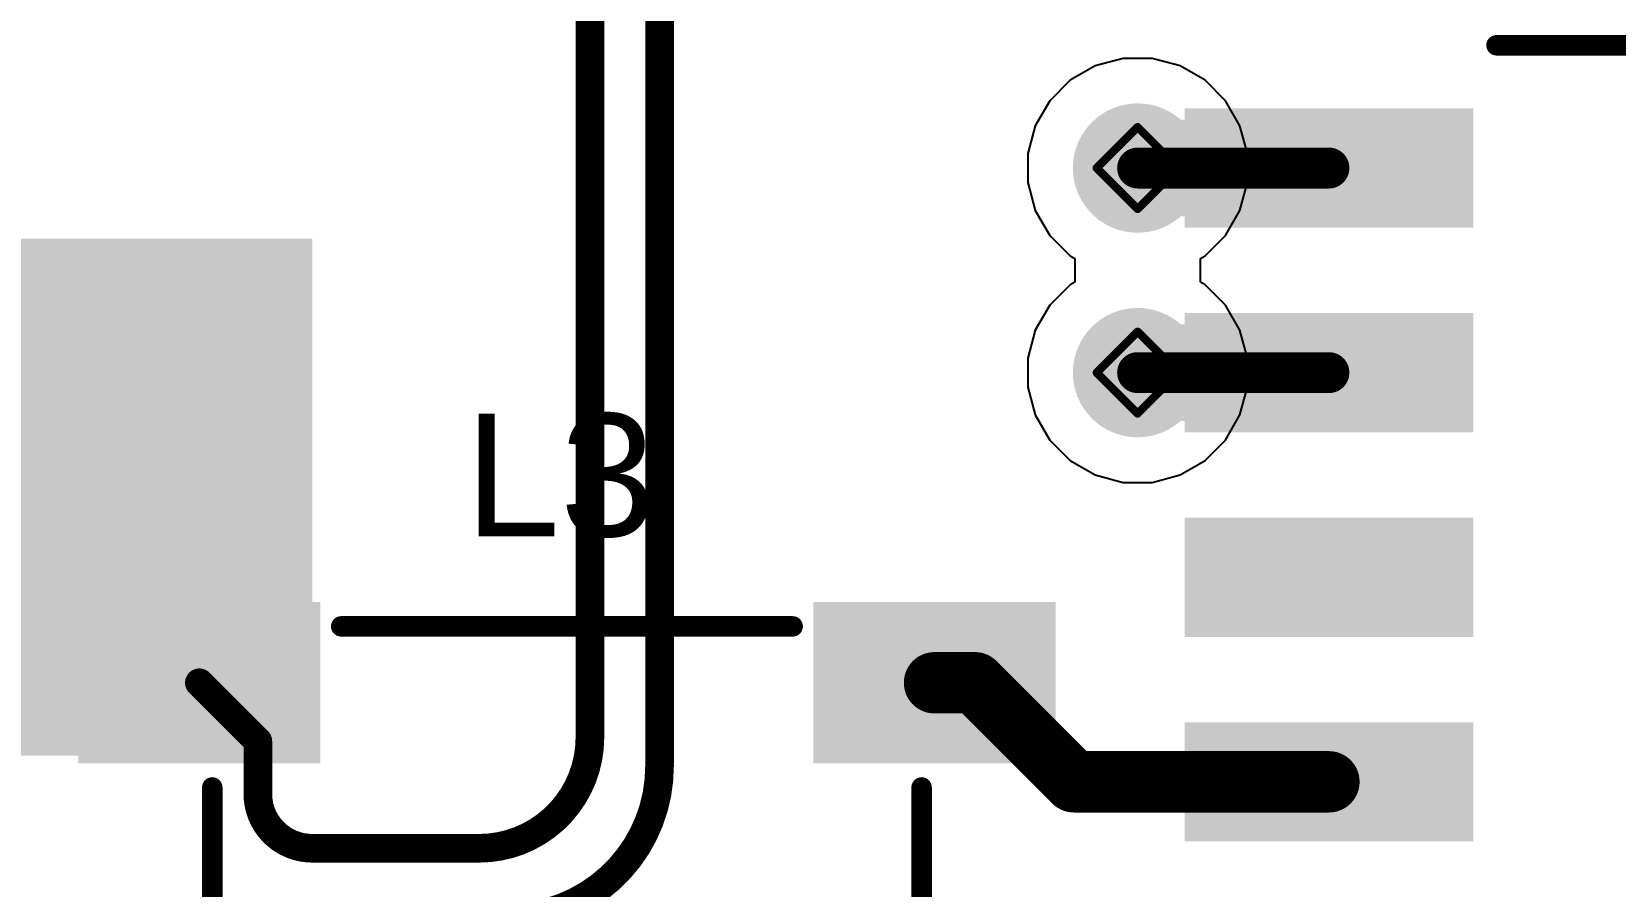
# Model space of a CAD drawing. Header units: inches. Extents: x -17.5 to 14.7, y -6.2 to 5.9.
# Drawn here: x 0.1587 to 0.5454, y 0.6697 to 0.8786 of the extents above; entities that cross this region are included whole.
import ezdxf

# ---------------------------------------------------------------- set-up
doc = ezdxf.new("R2010")
doc.units = ezdxf.units.IN
doc.header["$MEASUREMENT"] = 0
for name, color, linetype in [('Bottom Layer', 5, 'Continuous'), ('Bottom Solder', 6, 'Continuous'), ('Drill Drawing', 1, 'Continuous'), ('Ground Layer', 76, 'Continuous'), ('Power Layer', 16, 'Continuous'), ('Top Layer', 1, 'Continuous'), ('Top Overlay', 2, 'Continuous'), ('Top Paste', 8, 'Continuous'), ('Top Solder', 216, 'Continuous'), ('Via Holes', 16, 'Continuous')]:
    doc.layers.add(name, color=color, linetype=linetype)
doc.styles.add('Arial', font='', dxfattribs={"height": 0.2})
doc.styles.get('Arial').set_extended_font_data('Arial')

# ---------------------------------------------------------------- blocks, each defined once
blk = doc.blocks.new('SOIC_16_300____75')
at = {"layer": 'Top Layer'}
for points in [[(0.15945, -0.01319), (0.22441, -0.01319), (0.22441, -0.03681), (0.15945, -0.03681)], [(0.15945, -0.06319), (0.22441, -0.06319), (0.22441, -0.08681), (0.15945, -0.08681)], [(0.15945, -0.11319), (0.22441, -0.11319), (0.22441, -0.13681), (0.15945, -0.13681)], [(0.15945, -0.16319), (0.22441, -0.16319), (0.22441, -0.18681), (0.15945, -0.18681)]]:
    blk.add_hatch(color=1, dxfattribs=at).paths.add_polyline_path(points)
at = {"layer": 'Top Paste'}
for points in [[(0.15945, -0.01319), (0.22441, -0.01319), (0.22441, -0.03681), (0.15945, -0.03681)], [(0.15945, -0.06319), (0.22441, -0.06319), (0.22441, -0.08681), (0.15945, -0.08681)], [(0.15945, -0.11319), (0.22441, -0.11319), (0.22441, -0.13681), (0.15945, -0.13681)], [(0.15945, -0.16319), (0.22441, -0.16319), (0.22441, -0.18681), (0.15945, -0.18681)]]:
    blk.add_hatch(color=8, dxfattribs=at).paths.add_polyline_path(points)
at = {"layer": 'Top Solder'}
for points in [[(0.15669, -0.01043), (0.22717, -0.01043), (0.22717, -0.03957), (0.15669, -0.03957)], [(0.15669, -0.06043), (0.22717, -0.06043), (0.22717, -0.08957), (0.15669, -0.08957)], [(0.15669, -0.11043), (0.22717, -0.11043), (0.22717, -0.13957), (0.15669, -0.13957)], [(0.15669, -0.16043), (0.22717, -0.16043), (0.22717, -0.18957), (0.15669, -0.18957)]]:
    blk.add_hatch(color=216, dxfattribs=at).paths.add_polyline_path(points)
at = {"layer": 'Top Overlay'}
blk.add_lwpolyline([(0.151, -0.205, 0.005, 0.005, 0), (-0.142, -0.205, 0.005, 0.005, 0)], format="xyseb", dxfattribs=at)
blk.add_lwpolyline([(0.14975, -0.205, 0.0025, 0.0025, 1), (0.15225, -0.205, 0.0025, 0.0025, 1)], format="xyseb", close=True, dxfattribs=at)
blk = doc.blocks.new('ACT45B_510_2P_TL003_140')
at = {"layer": 'Top Layer'}
for points in [[(-0.11732, 0.0315), (-0.11732, 0.06693), (-0.0622, 0.06693), (-0.0622, 0.0315)], [(0.0622, 0.0315), (0.0622, 0.06693), (0.11732, 0.06693), (0.11732, 0.0315)], [(-0.11732, -0.06693), (-0.11732, -0.0315), (-0.0622, -0.0315), (-0.0622, -0.06693)], [(0.0622, -0.06693), (0.0622, -0.0315), (0.11732, -0.0315), (0.11732, -0.06693)]]:
    blk.add_hatch(color=1, dxfattribs=at).paths.add_polyline_path(points)
at = {"layer": 'Top Paste'}
for points in [[(-0.11732, 0.0315), (-0.11732, 0.06693), (-0.0622, 0.06693), (-0.0622, 0.0315)], [(0.0622, 0.0315), (0.0622, 0.06693), (0.11732, 0.06693), (0.11732, 0.0315)], [(-0.11732, -0.06693), (-0.11732, -0.0315), (-0.0622, -0.0315), (-0.0622, -0.06693)], [(0.0622, -0.06693), (0.0622, -0.0315), (0.11732, -0.0315), (0.11732, -0.06693)]]:
    blk.add_hatch(color=8, dxfattribs=at).paths.add_polyline_path(points)
at = {"layer": 'Top Solder'}
for points in [[(-0.11932, 0.0295), (-0.11932, 0.06893), (-0.0602, 0.06893), (-0.0602, 0.0295)], [(0.0602, 0.0295), (0.0602, 0.06893), (0.11932, 0.06893), (0.11932, 0.0295)], [(-0.11932, -0.06893), (-0.11932, -0.0295), (-0.0602, -0.0295), (-0.0602, -0.06893)], [(0.0602, -0.06893), (0.0602, -0.0295), (0.11932, -0.0295), (0.11932, -0.06893)]]:
    blk.add_hatch(color=216, dxfattribs=at).paths.add_polyline_path(points)
at = {"layer": 'Top Overlay'}
for points in [[(0.05706, 0.06299, 0.005, 0.005, 0), (-0.05712, 0.06299, 0.005, 0.005, 0)], [(-0.12176, 0.05121, 0.005, 0.005, 0), (-0.12676, 0.05621, 0.005, 0.005, 0)], [(-0.12676, 0.05621, 0.005, 0.005, 0), (-0.12676, 0.04621, 0.005, 0.005, 0)], [(-0.12176, 0.05121, 0.005, 0.005, 0), (-0.12676, 0.04621, 0.005, 0.005, 0)], [(-0.08661, 0.02362, 0.005, 0.005, 0), (-0.08661, -0.02362, 0.005, 0.005, 0)], [(0.08661, 0.02362, 0.005, 0.005, 0), (0.08661, -0.02362, 0.005, 0.005, 0)], [(0.05512, -0.06299, 0.005, 0.005, 0), (-0.05512, -0.06299, 0.005, 0.005, 0)]]:
    blk.add_lwpolyline(points, format="xyseb", dxfattribs=at)
for points in [[(-0.05837, 0.06299, 0.0025, 0.0025, 1), (-0.05587, 0.06299, 0.0025, 0.0025, 1)], [(0.05581, 0.06299, 0.0025, 0.0025, 1), (0.05831, 0.06299, 0.0025, 0.0025, 1)], [(-0.12801, 0.05621, 0.0025, 0.0025, 1), (-0.12551, 0.05621, 0.0025, 0.0025, 1)], [(-0.12801, 0.05621, 0.0025, 0.0025, 1), (-0.12551, 0.05621, 0.0025, 0.0025, 1)], [(-0.12301, 0.05121, 0.0025, 0.0025, 1), (-0.12051, 0.05121, 0.0025, 0.0025, 1)], [(-0.12301, 0.05121, 0.0025, 0.0025, 1), (-0.12051, 0.05121, 0.0025, 0.0025, 1)], [(-0.12801, 0.04621, 0.0025, 0.0025, 1), (-0.12551, 0.04621, 0.0025, 0.0025, 1)], [(-0.12801, 0.04621, 0.0025, 0.0025, 1), (-0.12551, 0.04621, 0.0025, 0.0025, 1)], [(-0.08786, 0.02362, 0.0025, 0.0025, 1), (-0.08536, 0.02362, 0.0025, 0.0025, 1)], [(0.08536, 0.02362, 0.0025, 0.0025, 1), (0.08786, 0.02362, 0.0025, 0.0025, 1)], [(-0.08786, -0.02362, 0.0025, 0.0025, 1), (-0.08536, -0.02362, 0.0025, 0.0025, 1)], [(0.08536, -0.02362, 0.0025, 0.0025, 1), (0.08786, -0.02362, 0.0025, 0.0025, 1)], [(-0.05637, -0.06299, 0.0025, 0.0025, 1), (-0.05387, -0.06299, 0.0025, 0.0025, 1)], [(0.05387, -0.06299, 0.0025, 0.0025, 1), (0.05637, -0.06299, 0.0025, 0.0025, 1)]]:
    blk.add_lwpolyline(points, format="xyseb", close=True, dxfattribs=at)

msp = doc.modelspace()

# ---------------------------------------------------------------- hatches: boundary and pattern name
at = {"layer": 'Bottom Layer'}
h = msp.add_hatch(color=5, dxfattribs=at)
edge = h.paths.add_edge_path()
edge.add_arc((0.42875, 0.84527), 0.01181, 0, 360)
h = msp.add_hatch(color=5, dxfattribs=at)
edge = h.paths.add_edge_path()
edge.add_arc((0.42875, 0.79527), 0.01181, 0, 360)
at = {"layer": 'Bottom Solder'}
h = msp.add_hatch(color=6, dxfattribs=at)
edge = h.paths.add_edge_path()
edge.add_arc((0.42875, 0.84527), 0.01581, 0, 360)
h = msp.add_hatch(color=6, dxfattribs=at)
edge = h.paths.add_edge_path()
edge.add_arc((0.42875, 0.79527), 0.01581, 0, 360)
at = {"layer": 'Ground Layer'}
h = msp.add_hatch(color=76, dxfattribs=at)
edge = h.paths.add_edge_path()
edge.add_arc((0.42875, 0.84527), 0.01181, 0, 360)
h = msp.add_hatch(color=76, dxfattribs=at)
edge = h.paths.add_edge_path()
edge.add_arc((0.42875, 0.79527), 0.01181, 0, 360)
at = {"layer": 'Power Layer'}
h = msp.add_hatch(color=16, dxfattribs=at)
edge = h.paths.add_edge_path()
edge.add_arc((0.42875, 0.84527), 0.01181, 0, 360)
h = msp.add_hatch(color=16, dxfattribs=at)
edge = h.paths.add_edge_path()
edge.add_arc((0.42875, 0.79527), 0.01181, 0, 360)
at = {"layer": 'Top Layer'}
h = msp.add_hatch(color=1, dxfattribs=at)
edge = h.paths.add_edge_path()
edge.add_arc((0.42875, 0.84527), 0.01181, 0, 360)
for points in [[(0.47546, 0.83347), (0.47546, 0.85707), (0.42875, 0.85707), (0.42875, 0.83347)], [(0.07253, 0.7017), (0.22719, 0.7017), (0.22719, 0.828), (0.07253, 0.828)], [(0.47546, 0.78347), (0.47546, 0.80707), (0.42875, 0.80707), (0.42875, 0.78347)]]:
    msp.add_hatch(color=1, dxfattribs=at).paths.add_polyline_path(points)
h = msp.add_hatch(color=1, dxfattribs=at)
edge = h.paths.add_edge_path()
edge.add_arc((0.42875, 0.79527), 0.01181, 0, 360)
at = {"layer": 'Top Solder'}
h = msp.add_hatch(color=216, dxfattribs=at)
edge = h.paths.add_edge_path()
edge.add_arc((0.42875, 0.84527), 0.01581, 0, 360)
h = msp.add_hatch(color=216, dxfattribs=at)
edge = h.paths.add_edge_path()
edge.add_arc((0.42875, 0.79527), 0.01581, 0, 360)
at = {"layer": 'Via Holes'}
h = msp.add_hatch(color=7, dxfattribs=at)
edge = h.paths.add_edge_path()
edge.add_arc((0.42875, 0.84527), 0.00591, 0, 360)
h = msp.add_hatch(color=7, dxfattribs=at)
edge = h.paths.add_edge_path()
edge.add_arc((0.42875, 0.79527), 0.00591, 0, 360)

# ---------------------------------------------------------------- linework, layer by layer
at = {"layer": 'Bottom Layer'}
for p, q in [((0.4184, 0.87025), (0.41229, 0.86672)), ((0.42522, 0.87208), (0.4184, 0.87025)), ((0.43228, 0.87208), (0.42522, 0.87208)), ((0.4391, 0.87025), (0.43228, 0.87208)), ((0.44521, 0.86672), (0.4391, 0.87025)), ((0.41229, 0.86672), (0.4073, 0.86173)), ((0.4502, 0.86173), (0.44521, 0.86672)), ((0.4073, 0.86173), (0.40377, 0.85562)), ((0.45373, 0.85562), (0.4502, 0.86173)), ((0.40377, 0.85562), (0.40194, 0.8488)), ((0.45556, 0.8488), (0.45373, 0.85562)), ((0.40194, 0.8488), (0.40194, 0.84174)), ((0.45556, 0.84174), (0.45556, 0.8488)), ((0.40194, 0.84174), (0.40377, 0.83492)), ((0.45373, 0.83492), (0.45556, 0.84174)), ((0.40377, 0.83492), (0.4073, 0.8288)), ((0.4502, 0.8288), (0.45373, 0.83492)), ((0.4073, 0.8288), (0.41229, 0.82381)), ((0.44521, 0.82381), (0.4502, 0.8288)), ((0.41229, 0.82381), (0.41343, 0.82315)), ((0.44407, 0.82315), (0.44521, 0.82381)), ((0.41343, 0.82315), (0.41343, 0.81738)), ((0.44407, 0.81738), (0.44407, 0.82315)), ((0.41229, 0.81672), (0.4073, 0.81173)), ((0.41343, 0.81738), (0.41229, 0.81672)), ((0.44521, 0.81672), (0.44407, 0.81738)), ((0.4502, 0.81173), (0.44521, 0.81672)), ((0.4073, 0.81173), (0.40377, 0.80562)), ((0.45373, 0.80562), (0.4502, 0.81173)), ((0.40377, 0.80562), (0.40194, 0.7988)), ((0.45556, 0.7988), (0.45373, 0.80562)), ((0.40194, 0.7988), (0.40194, 0.79174)), ((0.45556, 0.79174), (0.45556, 0.7988)), ((0.40194, 0.79174), (0.40377, 0.78492)), ((0.45373, 0.78492), (0.45556, 0.79174)), ((0.40377, 0.78492), (0.4073, 0.7788)), ((0.4502, 0.7788), (0.45373, 0.78492)), ((0.4073, 0.7788), (0.41229, 0.77381)), ((0.44521, 0.77381), (0.4502, 0.7788)), ((0.41229, 0.77381), (0.4184, 0.77028)), ((0.4391, 0.77028), (0.44521, 0.77381)), ((0.4184, 0.77028), (0.42522, 0.76846)), ((0.43228, 0.76846), (0.4391, 0.77028)), ((0.42522, 0.76846), (0.43228, 0.76846))]:
    msp.add_line(p, q, dxfattribs=at)
at = {"layer": 'Drill Drawing'}
for points in [[(0.41875, 0.84527, 0.002, 0.002, 0), (0.42875, 0.85527, 0.002, 0.002, 0)], [(0.42875, 0.85527, 0.002, 0.002, 0), (0.43875, 0.84527, 0.002, 0.002, 0)], [(0.41875, 0.84527, 0.002, 0.002, 0), (0.42875, 0.83527, 0.002, 0.002, 0)], [(0.42875, 0.83527, 0.002, 0.002, 0), (0.43875, 0.84527, 0.002, 0.002, 0)], [(0.41875, 0.79527, 0.002, 0.002, 0), (0.42875, 0.80527, 0.002, 0.002, 0)], [(0.42875, 0.80527, 0.002, 0.002, 0), (0.43875, 0.79527, 0.002, 0.002, 0)], [(0.41875, 0.79527, 0.002, 0.002, 0), (0.42875, 0.78527, 0.002, 0.002, 0)], [(0.42875, 0.78527, 0.002, 0.002, 0), (0.43875, 0.79527, 0.002, 0.002, 0)]]:
    msp.add_lwpolyline(points, format="xyseb", dxfattribs=at)
for points in [[(0.42825, 0.85527, 0.001, 0.001, 1), (0.42925, 0.85527, 0.001, 0.001, 1)], [(0.42825, 0.85527, 0.001, 0.001, 1), (0.42925, 0.85527, 0.001, 0.001, 1)], [(0.41825, 0.84527, 0.001, 0.001, 1), (0.41925, 0.84527, 0.001, 0.001, 1)], [(0.41825, 0.84527, 0.001, 0.001, 1), (0.41925, 0.84527, 0.001, 0.001, 1)], [(0.43825, 0.84527, 0.001, 0.001, 1), (0.43925, 0.84527, 0.001, 0.001, 1)], [(0.43825, 0.84527, 0.001, 0.001, 1), (0.43925, 0.84527, 0.001, 0.001, 1)], [(0.42825, 0.83527, 0.001, 0.001, 1), (0.42925, 0.83527, 0.001, 0.001, 1)], [(0.42825, 0.83527, 0.001, 0.001, 1), (0.42925, 0.83527, 0.001, 0.001, 1)], [(0.42825, 0.80527, 0.001, 0.001, 1), (0.42925, 0.80527, 0.001, 0.001, 1)], [(0.42825, 0.80527, 0.001, 0.001, 1), (0.42925, 0.80527, 0.001, 0.001, 1)], [(0.41825, 0.79527, 0.001, 0.001, 1), (0.41925, 0.79527, 0.001, 0.001, 1)], [(0.41825, 0.79527, 0.001, 0.001, 1), (0.41925, 0.79527, 0.001, 0.001, 1)], [(0.43825, 0.79527, 0.001, 0.001, 1), (0.43925, 0.79527, 0.001, 0.001, 1)], [(0.43825, 0.79527, 0.001, 0.001, 1), (0.43925, 0.79527, 0.001, 0.001, 1)], [(0.42825, 0.78527, 0.001, 0.001, 1), (0.42925, 0.78527, 0.001, 0.001, 1)], [(0.42825, 0.78527, 0.001, 0.001, 1), (0.42925, 0.78527, 0.001, 0.001, 1)]]:
    msp.add_lwpolyline(points, format="xyseb", close=True, dxfattribs=at)
at = {"layer": 'Power Layer'}
for p, q in [((0.4184, 0.87025), (0.41229, 0.86672)), ((0.42522, 0.87208), (0.4184, 0.87025)), ((0.43228, 0.87208), (0.42522, 0.87208)), ((0.4391, 0.87025), (0.43228, 0.87208)), ((0.44521, 0.86672), (0.4391, 0.87025)), ((0.41229, 0.86672), (0.4073, 0.86173)), ((0.4502, 0.86173), (0.44521, 0.86672)), ((0.4073, 0.86173), (0.40377, 0.85562)), ((0.45373, 0.85562), (0.4502, 0.86173)), ((0.40377, 0.85562), (0.40194, 0.8488)), ((0.45556, 0.8488), (0.45373, 0.85562)), ((0.40194, 0.8488), (0.40194, 0.84174)), ((0.45556, 0.84174), (0.45556, 0.8488)), ((0.40194, 0.84174), (0.40377, 0.83492)), ((0.45373, 0.83492), (0.45556, 0.84174)), ((0.40377, 0.83492), (0.4073, 0.8288)), ((0.4502, 0.8288), (0.45373, 0.83492)), ((0.4073, 0.8288), (0.41229, 0.82381)), ((0.44521, 0.82381), (0.4502, 0.8288)), ((0.41229, 0.82381), (0.41343, 0.82315)), ((0.44407, 0.82315), (0.44521, 0.82381)), ((0.41343, 0.82315), (0.41343, 0.81738)), ((0.44407, 0.81738), (0.44407, 0.82315)), ((0.41229, 0.81672), (0.4073, 0.81173)), ((0.41343, 0.81738), (0.41229, 0.81672)), ((0.44521, 0.81672), (0.44407, 0.81738)), ((0.4502, 0.81173), (0.44521, 0.81672)), ((0.4073, 0.81173), (0.40377, 0.80562)), ((0.45373, 0.80562), (0.4502, 0.81173)), ((0.40377, 0.80562), (0.40194, 0.7988)), ((0.45556, 0.7988), (0.45373, 0.80562)), ((0.40194, 0.7988), (0.40194, 0.79174)), ((0.45556, 0.79174), (0.45556, 0.7988)), ((0.40194, 0.79174), (0.40377, 0.78492)), ((0.45373, 0.78492), (0.45556, 0.79174)), ((0.40377, 0.78492), (0.4073, 0.7788)), ((0.4502, 0.7788), (0.45373, 0.78492)), ((0.4073, 0.7788), (0.41229, 0.77381)), ((0.44521, 0.77381), (0.4502, 0.7788)), ((0.41229, 0.77381), (0.4184, 0.77028)), ((0.4391, 0.77028), (0.44521, 0.77381)), ((0.4184, 0.77028), (0.42522, 0.76846)), ((0.43228, 0.76846), (0.4391, 0.77028)), ((0.42522, 0.76846), (0.43228, 0.76846))]:
    msp.add_line(p, q, dxfattribs=at)
at = {"layer": 'Top Layer'}
for points in [[(0.295, 0.7061, 0.007, 0.007, 0), (0.295, 0.99, 0.007, 0.007, 0)], [(0.312, 0.69906, 0.007, 0.007, 0), (0.312, 0.99, 0.007, 0.007, 0)], [(0.42875, 0.84527, 0.01, 0.01, 0), (0.47546, 0.84527, 0.01, 0.01, 0)], [(0.42875, 0.79527, 0.01, 0.01, 0), (0.47546, 0.79527, 0.01, 0.01, 0)], [(0.37916, 0.71948, 0.015, 0.015, 0), (0.389, 0.71948, 0.015, 0.015, 0)], [(0.389, 0.71948, 0.015, 0.015, 0), (0.41321, 0.69527, 0.015, 0.015, 0)], [(0.19963, 0.71948, 0.007, 0.007, 0), (0.21391, 0.7052, 0.007, 0.007, 0)], [(0.21391, 0.69231, 0.007, 0.007, 0), (0.21391, 0.7052, 0.007, 0.007, 0)], [(0.295, 0.7061, 0.007, 0.007, -0.414214), (0.26793, 0.67903, 0.007, 0.007, 0)], [(0.312, 0.69906, 0.007, 0.007, -0.414214), (0.27497, 0.66203, 0.007, 0.007, 0)], [(0.41321, 0.69527, 0.015, 0.015, 0), (0.47546, 0.69527, 0.015, 0.015, 0)], [(0.22719, 0.67903, 0.007, 0.007, -0.414214), (0.21391, 0.69231, 0.007, 0.007, 0)], [(0.22719, 0.67903, 0.007, 0.007, 0), (0.26793, 0.67903, 0.007, 0.007, 0)]]:
    msp.add_lwpolyline(points, format="xyseb", dxfattribs=at)
for points in [[(0.42625, 0.84527, 0.005, 0.005, 1), (0.43125, 0.84527, 0.005, 0.005, 1)], [(0.47296, 0.84527, 0.005, 0.005, 1), (0.47796, 0.84527, 0.005, 0.005, 1)], [(0.42625, 0.79527, 0.005, 0.005, 1), (0.43125, 0.79527, 0.005, 0.005, 1)], [(0.47296, 0.79527, 0.005, 0.005, 1), (0.47796, 0.79527, 0.005, 0.005, 1)], [(0.37541, 0.71948, 0.0075, 0.0075, 1), (0.38291, 0.71948, 0.0075, 0.0075, 1)], [(0.38525, 0.71948, 0.0075, 0.0075, 1), (0.39275, 0.71948, 0.0075, 0.0075, 1)], [(0.38525, 0.71948, 0.0075, 0.0075, 1), (0.39275, 0.71948, 0.0075, 0.0075, 1)], [(0.19788, 0.71948, 0.0035, 0.0035, 1), (0.20138, 0.71948, 0.0035, 0.0035, 1)], [(0.21216, 0.7052, 0.0035, 0.0035, 1), (0.21566, 0.7052, 0.0035, 0.0035, 1)], [(0.21216, 0.7052, 0.0035, 0.0035, 1), (0.21566, 0.7052, 0.0035, 0.0035, 1)], [(0.29325, 0.7061, 0.0035, 0.0035, 1), (0.29675, 0.7061, 0.0035, 0.0035, 1)], [(0.29325, 0.7061, 0.0035, 0.0035, 1), (0.29675, 0.7061, 0.0035, 0.0035, 1)], [(0.31025, 0.69906, 0.0035, 0.0035, 1), (0.31375, 0.69906, 0.0035, 0.0035, 1)], [(0.31025, 0.69906, 0.0035, 0.0035, 1), (0.31375, 0.69906, 0.0035, 0.0035, 1)], [(0.40946, 0.69527, 0.0075, 0.0075, 1), (0.41696, 0.69527, 0.0075, 0.0075, 1)], [(0.40946, 0.69527, 0.0075, 0.0075, 1), (0.41696, 0.69527, 0.0075, 0.0075, 1)], [(0.47171, 0.69527, 0.0075, 0.0075, 1), (0.47921, 0.69527, 0.0075, 0.0075, 1)], [(0.21216, 0.69231, 0.0035, 0.0035, 1), (0.21566, 0.69231, 0.0035, 0.0035, 1)], [(0.21216, 0.69231, 0.0035, 0.0035, 1), (0.21566, 0.69231, 0.0035, 0.0035, 1)], [(0.22544, 0.67903, 0.0035, 0.0035, 1), (0.22894, 0.67903, 0.0035, 0.0035, 1)], [(0.22544, 0.67903, 0.0035, 0.0035, 1), (0.22894, 0.67903, 0.0035, 0.0035, 1)], [(0.26618, 0.67903, 0.0035, 0.0035, 1), (0.26968, 0.67903, 0.0035, 0.0035, 1)], [(0.26618, 0.67903, 0.0035, 0.0035, 1), (0.26968, 0.67903, 0.0035, 0.0035, 1)]]:
    msp.add_lwpolyline(points, format="xyseb", close=True, dxfattribs=at)

# ---------------------------------------------------------------- block references
at = {"rotation": 180}
for name, p in [('SOIC_16_300____75', (0.66739, 0.67027)), ('ACT45B_510_2P_TL003_140', (0.28939, 0.67027))]:
    msp.add_blockref(name, p, dxfattribs=at)

# ---------------------------------------------------------------- texts
at = {"layer": 'Top Overlay', "style": 'Arial'}
msp.add_text('L3', height=0.03, dxfattribs=at).set_placement((0.2644, 0.75527))

doc.saveas('drawing.dxf')
